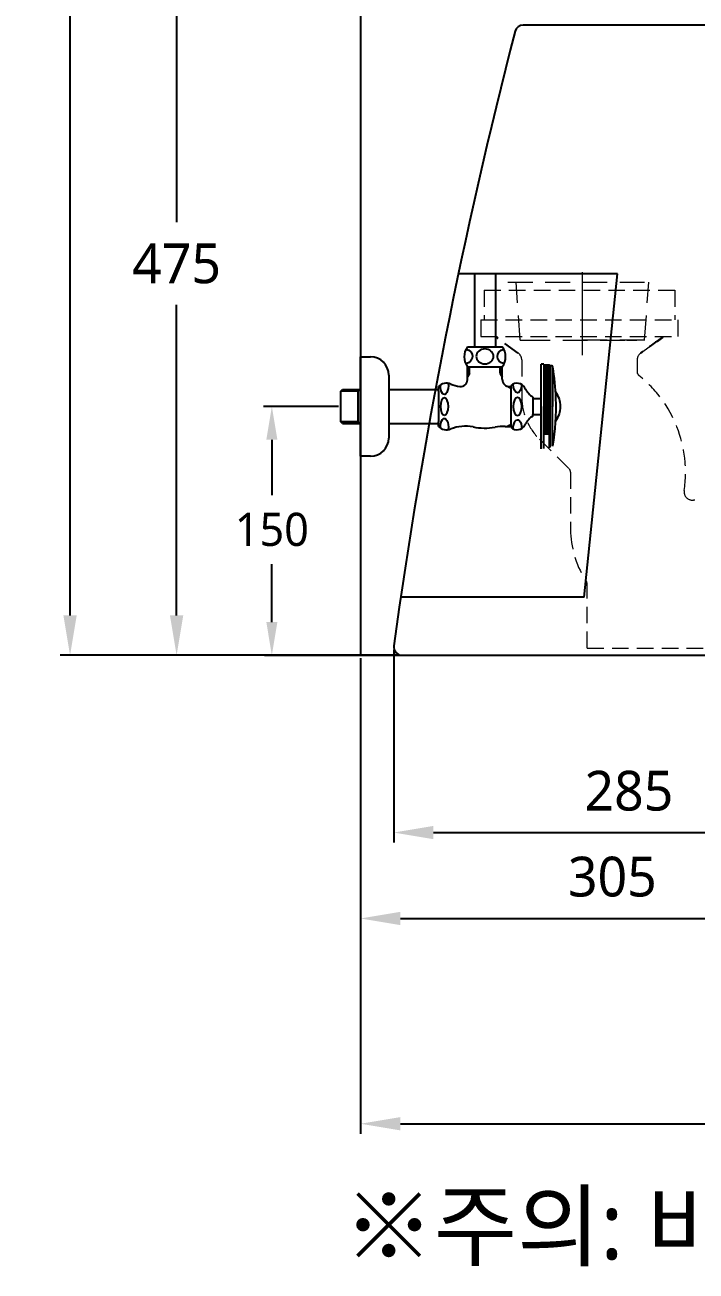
# Model space of a CAD drawing. Extents: x 2963 to 9049, y -570 to 1982.
# Drawn here: x 6210 to 6615, y -570 to 182 of the extents above; entities that cross this region are included whole.
import ezdxf

# ---------------------------------------------------------------- set-up
doc = ezdxf.new("R2010")
doc.units = 0
doc.header["$LTSCALE"] = 20
doc.header["$MEASUREMENT"] = 0
doc.linetypes.add('CENTER', pattern=[2, 1.25, -0.25, 0.25, -0.25])
doc.linetypes.add('HIDDEN', pattern=[0.375, 0.25, -0.125])
doc.layers.get('0').update_dxf_attribs({"linetype": 'CONTINUOUS'})
doc.layers.get('DEFPOINTS').update_dxf_attribs({"linetype": 'CONTINUOUS'})
for name, color, linetype in [('00_COMPONENTS', 7, 'CONTINUOUS'), ('1', 7, 'CONTINUOUS'), ('3', 3, 'CONTINUOUS'), ('4', 4, 'CONTINUOUS'), ('6', 6, 'CONTINUOUS')]:
    doc.layers.add(name, color=color, linetype=linetype)
doc.styles.add('GHS', font='romans', dxfattribs={"bigfont": 'ghs'})
doc.styles.get("Standard").update_dxf_attribs({"font": 'NanumGothic.ttf'})
doc.dimstyles.get("Standard").update_dxf_attribs({"dimtxt": 2.7, "dimasz": 2.5, "dimexe": 1.5, "dimexo": 1.5, "dimgap": 1.5, "dimtad": 1, "dimdec": 0, "dimlfac": 10, "dimzin": 0, "dimdsep": 46, "dimtxsty": 'Standard', "dimcen": 0, "dimclrt": 2, "dimadec": 0, "dimazin": 0, "dimtfac": 1, "dimtdec": 0, "dimtmove": 0, "dimatfit": 3, "dimfxl": 0, "dimtolj": 1, "dimtzin": 0, "dimarcsym": 0})

# ---------------------------------------------------------------- blocks, each defined once
blk = doc.blocks.new('*D17')
at = {"color": 3, "lineweight": -2}
for p, q in [((6399.55, -48.18), (6354.38, -48.18)), ((6359.38, -68.18), (6359.38, -101.53)), ((6359.38, -178.18), (6359.38, -143.24)), ((6411.43, -198.18), (6354.38, -198.18))]:
    blk.add_line(p, q, dxfattribs=at)
at = {"color": 3}
for points in [[(6356.05, -68.18), (6362.72, -68.18), (6359.38, -48.18)], [(6356.05, -178.18), (6362.72, -178.18), (6359.38, -198.18)]]:
    blk.add_solid(points, dxfattribs=at)
at = {"layer": 'DEFPOINTS', "color": 0}
for p in [(6359.38, -48.18), (6401.05, -48.18), (6412.93, -198.18)]:
    blk.add_point(p, dxfattribs=at)
at = {"color": 2, "insert": (6359.38, -122.39), "char_height": 20, "attachment_point": 5}
blk.add_mtext('\\A1;150', dxfattribs=at)
blk = doc.blocks.new('*D19')
at = {"color": 3, "lineweight": -2}
for p, q in [((6432.93, -194.98), (6432.93, -311.08)), ((6716.82, -249.7), (6716.82, -311.08)), ((6456.93, -305.08), (6692.82, -305.08))]:
    blk.add_line(p, q, dxfattribs=at)
at = {"color": 3}
for points in [[(6456.93, -301.08), (6456.93, -309.08), (6432.93, -305.08)], [(6692.82, -301.08), (6692.82, -309.08), (6716.82, -305.08)]]:
    blk.add_solid(points, dxfattribs=at)
at = {"layer": 'DEFPOINTS', "color": 0}
for p in [(6432.93, -193.18), (6716.82, -247.9, 0), (6716.82, -305.08)]:
    blk.add_point(p, dxfattribs=at)
at = {"color": 2, "insert": (6574.88, -280.01), "char_height": 24, "attachment_point": 5}
blk.add_mtext('\\A1;285', dxfattribs=at)
blk = doc.blocks.new('*D20')
at = {"color": 3, "lineweight": -2}
for p, q in [((6593.64, 274.16), (6295.9, 274.16)), ((6301.9, 250.16), (6301.9, 62.92)), ((6301.9, -174.18), (6301.9, 13.06)), ((6436.13, -198.18), (6295.9, -198.18))]:
    blk.add_line(p, q, dxfattribs=at)
at = {"color": 3}
for points in [[(6297.9, 250.16), (6305.9, 250.16), (6301.9, 274.16)], [(6297.9, -174.18), (6305.9, -174.18), (6301.9, -198.18)]]:
    blk.add_solid(points, dxfattribs=at)
at = {"layer": 'DEFPOINTS', "color": 0}
for p in [(6301.9, 274.16), (6595.44, 274.16), (6437.93, -198.18)]:
    blk.add_point(p, dxfattribs=at)
at = {"color": 2, "insert": (6301.9, 37.99), "char_height": 24, "attachment_point": 5}
blk.add_mtext('\\A1;475', dxfattribs=at)
blk = doc.blocks.new('*D21')
at = {"color": 3, "lineweight": -2}
for p, q in [((6412.93, -199.98), (6412.93, -362.88)), ((6716.82, -249.7), (6716.82, -362.88)), ((6436.93, -356.88), (6692.82, -356.88))]:
    blk.add_line(p, q, dxfattribs=at)
at = {"color": 3}
for points in [[(6436.93, -352.88), (6436.93, -360.88), (6412.93, -356.88)], [(6692.82, -352.88), (6692.82, -360.88), (6716.82, -356.88)]]:
    blk.add_solid(points, dxfattribs=at)
at = {"layer": 'DEFPOINTS', "color": 0}
for p in [(6412.93, -198.18), (6716.82, -247.9, 0), (6716.82, -356.88)]:
    blk.add_point(p, dxfattribs=at)
at = {"color": 2, "insert": (6564.88, -331.8), "char_height": 24, "attachment_point": 5}
blk.add_mtext('\\A1;305', dxfattribs=at)
blk = doc.blocks.new('*D22')
at = {"color": 3, "lineweight": -2}
for p, q in [((7168.25, 218.74), (7168.25, -486.68)), ((6412.93, -199.98), (6412.93, -486.68)), ((6436.93, -480.68), (7144.25, -480.68))]:
    blk.add_line(p, q, dxfattribs=at)
at = {"color": 3}
for points in [[(6436.93, -476.68), (6436.93, -484.68), (6412.93, -480.68)], [(7144.25, -476.68), (7144.25, -484.68), (7168.25, -480.68)]]:
    blk.add_solid(points, dxfattribs=at)
at = {"layer": 'DEFPOINTS', "color": 0}
for p in [(7168.25, 220.54), (6412.93, -198.18), (7168.25, -480.68)]:
    blk.add_point(p, dxfattribs=at)
at = {"color": 2, "insert": (6790.59, -455.75), "char_height": 24, "attachment_point": 5}
blk.add_mtext('\\A1;755', dxfattribs=at)
blk = doc.blocks.new('*D27')
at = {"color": 3, "lineweight": -2}
for p, q in [((6556.24, 750.21), (6231.61, 750.21)), ((6237.61, 726.21), (6237.61, 301.08)), ((6237.61, -174.18), (6237.61, 250.95)), ((6411.13, -198.18), (6231.61, -198.18))]:
    blk.add_line(p, q, dxfattribs=at)
at = {"color": 3}
for points in [[(6233.61, 726.21), (6241.61, 726.21), (6237.61, 750.21)], [(6233.61, -174.18), (6241.61, -174.18), (6237.61, -198.18)]]:
    blk.add_solid(points, dxfattribs=at)
at = {"layer": 'DEFPOINTS', "color": 0}
for p in [(6558.04, 750.21), (6237.61, -198.18), (6412.93, -198.18)]:
    blk.add_point(p, dxfattribs=at)
at = {"color": 2, "insert": (6237.61, 276.02), "char_height": 24, "attachment_point": 5}
blk.add_mtext('\\A1;955', dxfattribs=at)

msp = doc.modelspace()

# ---------------------------------------------------------------- linework, layer by layer
for p, q in [((6567.93, 31.82), (6471.93, 31.82)), ((6547.93, -163.18), (6567.93, 31.82)), ((6547.93, -163.18), (6437.15, -163.18)), ((6354.93, -198.18), (6885.98, -198.18))]:
    msp.add_line(p, q)
at = {"color": 2, "linetype": 'HIDDEN', "lineweight": 0, "ltscale": 2}
for p, q in [((6487.48, 22, 0), (6602.48, 22, 0)), ((6487.48, 22, 0), (6487.48, 4, 0)), ((6602.48, 22, 0), (6602.48, 4, 0)), ((6485.48, 4, 0), (6604.48, 4, 0)), ((6485.48, 4, 0), (6485.48, -6, 0)), ((6604.48, 4, 0), (6604.48, -6, 0)), ((6485.48, -6, 0), (6604.48, -6, 0)), ((6508.07, -16.04, 0), (6494.2, -6, 0)), ((6581.88, -16.06, 0), (6595.78, -6, 0)), ((6510.18, -20.11, 0), (6510.2, -43.34, 0)), ((6579.81, -20.09, 0), (6579.78, -27.08, 0)), ((6520.87, -67.92, 0), (6538.75, -85.65, 0)), ((6539.64, -87.77, 0), (6539.7, -124.31, 0)), ((6549.71, -193.9, 0), (6549.71, -155.41, 0)), ((6549.71, -193.9, 0), (6814.22, -193.9, 0))]:
    msp.add_line(p, q, dxfattribs=at)
at = {"linetype": 'Continuous'}
for centre, start, end in [((6511.07, 176.82), 90, 165.47522), ((6437.93, -193.18), 172.16203, 270)]:
    msp.add_arc(centre, 5, start, end, dxfattribs=at)
at = {"color": 2, "linetype": 'HIDDEN', "lineweight": 0, "ltscale": 2}
for centre, radius, start, end in [((6505.18, -20.12, 0), 5, 0.04466, 54.10673), ((6584.81, -20.11, 0), 5, 125.8861, 179.75562), ((6582.78, -27.1, 0), 3, 179.75562, 231.4151), ((6534.28, -87.88, 0), 74.76, 351.54677, 51.4151), ((6546.59, -42.14, 0), 36.41, 181.8849, 225.07334), ((6536.64, -87.78, 0), 3, 0.08945, 45.24079), ((6613.17, -99.6, 0), 5, 171.54677, 296.5549), ((6597.77, -121.8, 0), 58.13, 182.47622, 213.35345), ((6546.71, -155.41, 0), 3, 0, 33.35345)]:
    msp.add_arc(centre, radius, start, end, dxfattribs=at)
at = {"layer": '00_COMPONENTS', "color": 7, "linetype": 'HIDDEN', "lineweight": 0, "ltscale": 3}
for p, q in [((6509.32, -8.18), (6506.82, 26.82, 0)), ((6584.32, -8.18), (6586.82, 26.82, 0))]:
    msp.add_line(p, q, dxfattribs=at)
at = {"layer": '00_COMPONENTS', "color": 7, "linetype": 'Continuous'}
msp.add_arc((9641.23, -634.14), 3238.51, 165.47522, 172.16203, dxfattribs=at)
at = {"layer": '1', "color": 252, "linetype": 'HIDDEN', "ltscale": 2}
for q in [(6494.17, -6, 0), (6494.84, -6.48, 0), (6494.84, -6.48, 0), (6494.84, -6.48, 0)]:
    msp.add_line((6508.07, -16.04, 0), q, dxfattribs=at)
at = {"layer": '1', "color": 7, "linetype": 'Continuous'}
msp.add_line((6437.93, -198.18), (7028.95, -198.18), dxfattribs=at)
at = {"layer": '1', "color": 252, "linetype": 'HIDDEN', "ltscale": 2}
for points, degree in [([(6595.12, -6.48, 0), (6581.92, -16.03, 0)], 1), ([(6595.12, -6.48, 0), (6590.72, -9.66, 0), (6586.32, -12.85, 0), (6581.92, -16.03, 0)], 3), ([(6595.12, -6.48, 0), (6581.92, -16.03, 0)], 1), ([(6595.12, -6.48, 0), (6590.72, -9.66, 0), (6586.32, -12.85, 0), (6581.92, -16.03, 0)], 3)]:
    msp.add_open_spline(points, degree=degree, dxfattribs=at)
at = {"layer": '3', "color": 7, "linetype": 'Continuous'}
msp.add_line((6752.45, 181.82), (6511.07, 181.82), dxfattribs=at)
at = {"layer": '3', "color": 1, "linetype": 'CENTER', "lineweight": 0, "ltscale": 2}
msp.add_line((6546.82, -17.22, 0), (6546.82, 33.86, 0), dxfattribs=at)
at = {"layer": '3', "color": 7, "linetype": 'HIDDEN', "lineweight": 0, "ltscale": 3}
for p, q in [((6501.82, 26.82, 0), (6591.82, 26.82, 0)), ((6509.32, -8.18, 0), (6515.89, -8.18, 0)), ((6512.32, -8.18, 0), (6515.82, -8.18)), ((6512.32, -8.18), (6515.82, -8.18)), ((6512.44, -8.18), (6573.7, -8.18)), ((6584.32, -8.18, 0), (6546.82, -8.18, 0)), ((6573.7, -8.18), (6579.7, -8.18)), ((6583.84, -8.18), (6579.7, -8.18)), ((6584.44, -8.18, 0), (6580.87, -8.18, 0))]:
    msp.add_line(p, q, dxfattribs=at)
at = {"layer": '4'}
for p, q in [((6481.58, 31.82), (6481.58, -12.18)), ((6494.28, 31.82), (6494.28, -12.18)), ((6477.43, -12.18), (6481.58, -12.18)), ((6481.58, -12.18), (6498.43, -12.18)), ((6412.93, -78.18), (6412.93, -18.18)), ((6412.93, -18.18), (6418.93, -18.18)), ((6429.93, -29.18), (6429.93, -67.18)), ((6477.43, -24.18), (6498.43, -24.18)), ((6477.43, -32.09), (6477.43, -24.18)), ((6477.43, -28.18), (6478.68, -28.18)), ((6478.68, -28.18), (6477.43, -30.34)), ((6478.68, -28.18), (6478.68, -24.18)), ((6497.18, -28.18), (6497.18, -24.18)), ((6497.18, -28.18), (6498.43, -28.18)), ((6497.18, -28.18), (6498.43, -30.34)), ((6498.43, -31.68), (6498.43, -24.18)), ((6523.43, -22.68), (6521.93, -22.68)), ((6521.93, -23.68), (6521.93, -22.68)), ((6521.93, -48.18), (6521.93, -23.68)), ((6523.43, -22.88), (6523.43, -22.68)), ((6523.43, -22.88), (6523.43, -48.18)), ((6526.93, -23.59), (6523.43, -23.59)), ((6526.93, -24.59), (6523.43, -24.59)), ((6526.93, -25.59), (6523.43, -25.59)), ((6526.93, -26.59), (6523.43, -26.59)), ((6526.93, -27.59), (6523.43, -27.59)), ((6526.93, -28.59), (6523.43, -28.59)), ((6526.93, -29.59), (6523.43, -29.59)), ((6526.93, -23.18), (6523.73, -23.18)), ((6527.43, -23.68), (6526.93, -23.18)), ((6526.93, -23.18), (6526.93, -48.18)), ((6528.25, -23.68), (6527.43, -23.68)), ((6527.43, -23.68), (6527.43, -48.18)), ((6528.84, -24.18), (6528.84, -48.18)), ((6459.93, -38.93), (6459.93, -36.18)), ((6502.93, -36.93), (6501.63, -35.99)), ((6502.93, -36.18), (6503.84, -36.18)), ((6502.93, -36.93), (6502.93, -36.18)), ((6502.93, -36.93), (6503.84, -36.93)), ((6503.84, -36.18), (6503.84, -35.46)), ((6503.84, -60.18), (6503.84, -36.18)), ((6511.95, -36.86), (6512.51, -37.81)), ((6526.93, -30.59), (6523.43, -30.59)), ((6526.93, -31.59), (6523.43, -31.59)), ((6526.93, -32.59), (6523.43, -32.59)), ((6526.93, -33.59), (6523.43, -33.59)), ((6526.93, -34.59), (6523.43, -34.59)), ((6526.93, -35.59), (6523.43, -35.59)), ((6526.93, -36.59), (6523.43, -36.59)), ((6400.93, -38.93), (6401.93, -37.93)), ((6411.43, -38.93), (6400.93, -38.93)), ((6401.05, -57.43), (6401.05, -38.93)), ((6401.93, -37.93), (6412.93, -37.93)), ((6411.43, -58.43), (6411.43, -37.93)), ((6411.43, -38.93), (6412.43, -37.93)), ((6412.93, -38.54), (6412.93, -57.81)), ((6429.93, -37.93), (6459.93, -37.93)), ((6459.93, -38.93), (6459.93, -57.43)), ((6516.84, -42.45), (6516.84, -43.43)), ((6516.84, -43.43), (6516.84, -52.93)), ((6516.84, -43.43), (6521.93, -43.43)), ((6526.93, -37.59), (6523.43, -37.59)), ((6526.93, -38.59), (6523.43, -38.59)), ((6526.93, -39.59), (6523.43, -39.59)), ((6526.93, -40.59), (6523.43, -40.59)), ((6526.93, -41.59), (6523.43, -41.59)), ((6526.93, -42.59), (6523.43, -42.59)), ((6526.93, -43.59), (6523.43, -43.59)), ((6526.93, -44.59), (6523.43, -44.59)), ((6521.93, -73.68), (6521.93, -48.18)), ((6526.93, -45.59), (6523.43, -45.59)), ((6526.93, -46.59), (6523.43, -46.59)), ((6526.93, -47.59), (6523.43, -47.59)), ((6523.43, -73.48), (6523.43, -48.18)), ((6526.93, -48.77), (6523.43, -48.77)), ((6526.93, -49.77), (6523.43, -49.77)), ((6526.93, -50.77), (6523.43, -50.77)), ((6526.93, -51.77), (6523.43, -51.77)), ((6526.93, -73.18), (6526.93, -48.18)), ((6527.43, -72.68), (6527.43, -48.18)), ((6528.84, -72.18), (6528.84, -48.18)), ((6411.43, -57.43), (6400.93, -57.43)), ((6401.93, -58.43), (6400.93, -57.43)), ((6401.93, -58.43), (6412.93, -58.43)), ((6412.43, -58.43), (6411.43, -57.43)), ((6429.93, -58.43), (6459.93, -58.43)), ((6459.93, -60.18), (6459.93, -57.43)), ((6459.93, -58.43), (6459.93, -58.61)), ((6459.93, -60.18), (6459.93, -58.61)), ((6502.93, -59.43), (6501.63, -60.18)), ((6502.93, -59.43), (6503.84, -59.43)), ((6502.93, -60.18), (6502.93, -59.43)), ((6511.95, -59.5), (6512.51, -58.54)), ((6516.84, -52.93), (6521.93, -52.93)), ((6516.84, -53.91), (6516.84, -52.93)), ((6526.93, -52.77), (6523.43, -52.77)), ((6526.93, -53.77), (6523.43, -53.77)), ((6526.93, -54.77), (6523.43, -54.77)), ((6526.93, -55.77), (6523.43, -55.77)), ((6526.93, -56.77), (6523.43, -56.77)), ((6526.93, -57.77), (6523.43, -57.77)), ((6526.93, -58.77), (6523.43, -58.77)), ((6526.93, -59.77), (6523.43, -59.77)), ((6500.22, -60.18), (6503.84, -60.18)), ((6503.84, -60.9), (6503.84, -60.18)), ((6526.93, -60.77), (6523.43, -60.77)), ((6526.93, -61.77), (6523.43, -61.77)), ((6526.93, -62.77), (6523.43, -62.77)), ((6526.93, -63.77), (6523.43, -63.77)), ((6526.93, -64.77), (6523.43, -64.77)), ((6418.93, -78.18), (6412.93, -78.18))]:
    msp.add_line(p, q, dxfattribs=at)
for centre, radius, start, end in [((6485.43, -18.18), 10, 143.1301, 216.8699), ((6490.43, -18.18), 10, 323.1301, 36.8699), ((6418.93, -29.18), 11, 0, 90), ((6523.73, -22.88), 0.3, 180, 270), ((6528.25, -24.38), 0.7, 9.49341, 90), ((6385.93, -48.18), 145, 1.94314, 9.49341), ((6464.83, -41.17), 7, 69.03386, 134.51294), ((6476.22, -11.45), 24.83, 249.03386, 262.28832), ((6473.43, -32.09), 4, 262.28832, 0), ((6502.93, -31.68), 4.5, 180, 270), ((6507.32, -39.53), 5.36, 30, 130.43057), ((6524.63, -30.81), 14, 210, 236.19018), ((6385.93, -48.18), 145, 350.50659, 1.94314), ((6519.67, -48.22), 14, 0.24727, 38.21407), ((6519.67, -48.1), 14, 321.78593, 359.75273), ((6476.22, -84.91), 24.83, 79.26272, 110.96614), ((6507.32, -56.82), 5.36, 229.56943, 330), ((6524.63, -65.54), 14, 123.80982, 150), ((6418.93, -67.18), 11, 270, 0), ((6464.83, -55.18), 7, 225.5, 290.96614), ((6487.93, -23.18), 38, 259.26273, 279.30483), ((6500.22, -98.18), 38, 90, 99.30482)]:
    msp.add_arc(centre, radius, start, end, dxfattribs=at)
at = {"layer": '4', "extrusion": (0, 0, -1)}
for centre, major_axis, ratio, start_param, end_param in [((6475.25, -17.95), (-5.23, 0), 0.866391, 1.824119, 4.49897), ((6500.7, -17.95), (-5.23, 0), 0.866391, 4.942097, 7.58465), ((6463.49, -35.67), (0, -5.22), 0.46009, 4.433611, 7.934688), ((6507.61, -34.59), (0, -5.4), 0.478204, 4.79078, 7.834251), ((6463.49, -60.59), (0, -5.22), 0.46009, 1.472186, 5.009627), ((6507.61, -61.5), (0, -5.4), 0.478204, 1.540108, 4.68362)]:
    msp.add_ellipse(centre, major_axis=major_axis, ratio=ratio, start_param=start_param, end_param=end_param, dxfattribs=at)
for centre, major_axis, ratio in [((6487.93, -17.95), (-5.23, 0), 0.866391), ((6463.49, -48.18), (0, -5.22), 0.46009), ((6507.61, -48.18), (0, -5.4), 0.478204)]:
    msp.add_ellipse(centre, major_axis=major_axis, ratio=ratio, dxfattribs=at)
at = {"layer": '6'}
msp.add_lwpolyline([(7674.29, 1726.86), (6412.93, 1726.86), (6412.93, -198.18), (7812.87, -198.18)], dxfattribs=at)

# ---------------------------------------------------------------- texts
at = {"layer": '3', "color": 1, "insert": (6402.64, -522.29), "char_height": 40, "attachment_point": 1, "style": 'GHS'}
msp.add_mtext_dynamic_manual_height_columns('{\\fNanumGothic|b0|i0|c129|p50;※주의: 비데 개폐높이 포함, 설치부위 도기허용차는 ±5%이므로 반드시 실측 확인 후 시공하십시오.}', width=2648.2618, gutter_width=13.51, heights=[0], dxfattribs=at)

# ---------------------------------------------------------------- dimensions: what is measured, and where the dimension line sits
dim = msp.add_linear_dim(base=(6237.61, -198.18), p1=(6558.04, 750.21), p2=(6412.93, -198.18), angle=90, text='955', dimstyle='Standard', override={"dimscale": 1.2, "dimtxt": 20, "dimasz": 20, "dimexe": 5, "dimgap": 10, "dimtih": 1, "dimtoh": 1, "dimlfac": 1, "dimzin": 12, "dimclrd": 3, "dimclre": 3, "dimazin": 2, "dimarcsym": 1})
dim.commit()
dim.dimension.update_dxf_attribs({"geometry": '*D27', "text_midpoint": (6237.61, 276.02)})
dim = msp.add_linear_dim(base=(6301.9, 274.16), p1=(6437.93, -198.18), p2=(6595.44, 274.16), angle=90, text='475', dimstyle='Standard', override={"dimscale": 1.2, "dimtxt": 20, "dimasz": 20, "dimexe": 5, "dimgap": 10, "dimtih": 1, "dimtoh": 1, "dimlfac": 1, "dimzin": 12, "dimclrd": 3, "dimclre": 3, "dimazin": 2, "dimarcsym": 1})
dim.commit()
dim.dimension.update_dxf_attribs({"geometry": '*D20', "text_midpoint": (6301.9, 37.99), "dimtype": 160})
dim = msp.add_linear_dim(base=(7168.25, -480.68), p1=(6412.93, -198.18), p2=(7168.25, 220.54), dimstyle='Standard', override={"dimscale": 1.2, "dimtxt": 20, "dimasz": 20, "dimexe": 5, "dimgap": 10, "dimtih": 1, "dimtoh": 1, "dimlfac": 1, "dimzin": 12, "dimclrd": 3, "dimclre": 3, "dimazin": 2, "dimarcsym": 1})
dim.commit()
dim.dimension.update_dxf_attribs({"geometry": '*D22', "text_midpoint": (6790.59, -480.68), "dimtype": 160})
dim = msp.add_linear_dim(base=(6359.38, -48.18), p1=(6412.93, -198.18), p2=(6401.05, -48.18), angle=90, dimstyle='Standard', override={"dimtxt": 20, "dimasz": 20, "dimexe": 5, "dimgap": 10, "dimtih": 1, "dimtoh": 1, "dimlfac": 1, "dimzin": 12, "dimclrd": 3, "dimclre": 3, "dimazin": 2, "dimarcsym": 1})
dim.commit()
dim.dimension.update_dxf_attribs({"geometry": '*D17', "text_midpoint": (6359.38, -122.39), "dimtype": 160})
for base, p1, text, picture, middle in [((6716.82, -305.08), (6432.93, -193.18), '285', '*D19', (6574.88, -280.01)), ((6716.82, -356.88), (6412.93, -198.18), '305', '*D21', (6564.88, -331.8))]:
    dim = msp.add_linear_dim(base=base, p1=p1, p2=(6716.82, -247.9, 0), text=text, dimstyle='Standard', override={"dimscale": 1.2, "dimtxt": 20, "dimasz": 20, "dimexe": 5, "dimgap": 10, "dimtih": 1, "dimtoh": 1, "dimlfac": 1, "dimzin": 12, "dimclrd": 3, "dimclre": 3, "dimazin": 2, "dimarcsym": 1})
    dim.commit()
    dim.dimension.update_dxf_attribs({"geometry": picture, "text_midpoint": middle})

doc.saveas('drawing.dxf')
